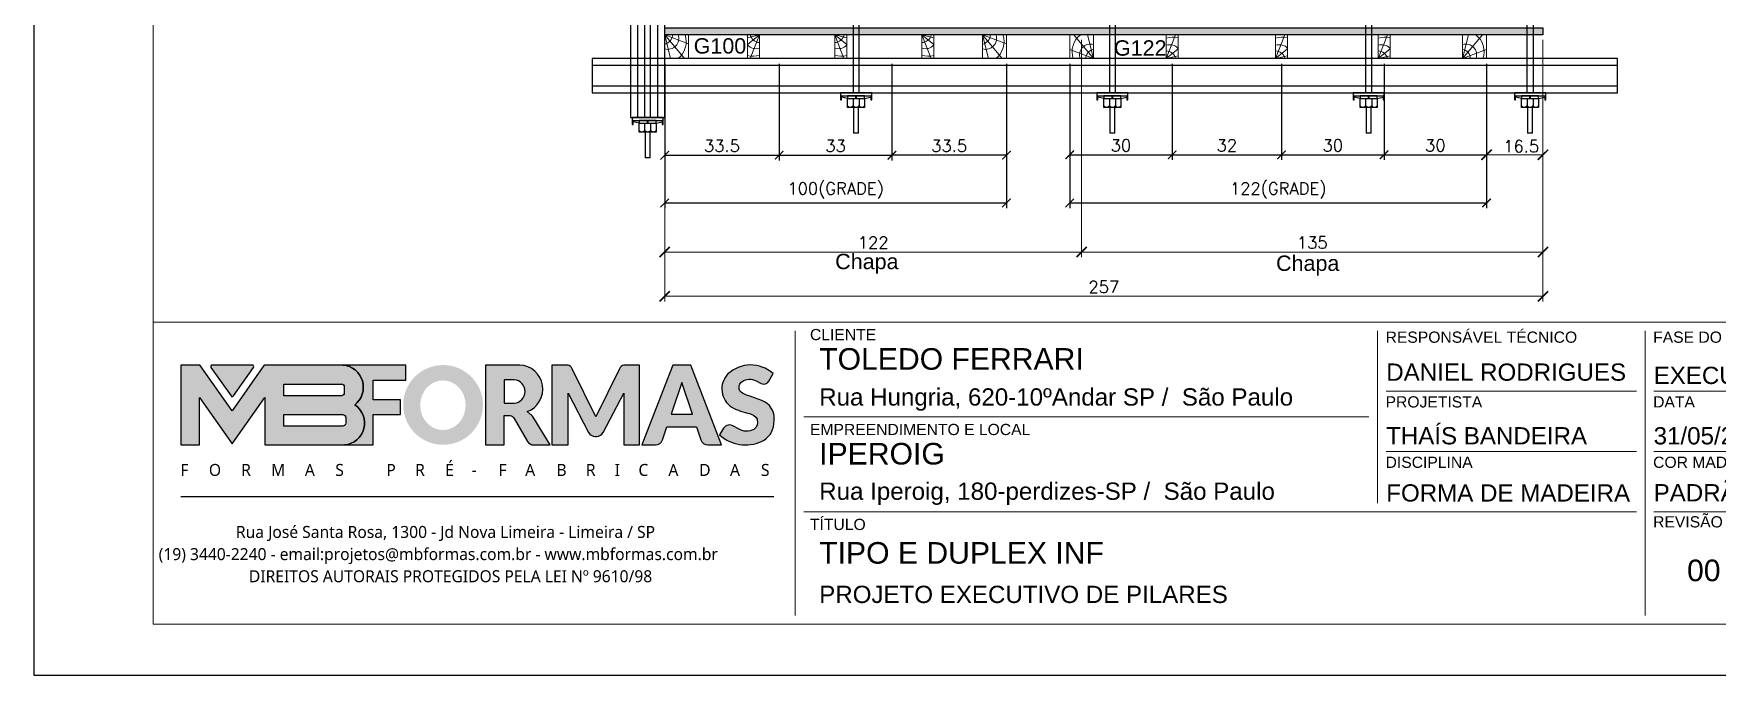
# Model space of a CAD drawing. Extents: x -23436 to 4767, y -3862 to 10024.
# Drawn here: x -15921 to -14936, y 1782 to 2158 of the extents above; entities that cross this region are included whole.
import ezdxf
from ezdxf.enums import TextEntityAlignment as Align

# ---------------------------------------------------------------- set-up
doc = ezdxf.new("R2010")
doc.units = 0
doc.header["$PDMODE"] = 2
doc.header["$PDSIZE"] = 10
doc.linetypes.add('CABLIN', pattern=[0.35, 0.25, -0.1])
doc.layers.get('0').update_dxf_attribs({"lineweight": 13})
doc.layers.get('Defpoints').update_dxf_attribs({"lineweight": 13})
for name, color, linetype in [('Barra de Ancoragem', 20, 'Continuous'), ('CHAPA', 1, 'Continuous'), ('Cota', 4, 'Continuous'), ('Cota Seção (2x)', 4, 'Continuous'), ('Hachura', 252, 'CABLIN'), ('MB Logo', 254, 'Continuous'), ('Perfil Metálico', 224, 'Continuous'), ('TEXTO_GERAL', 7, 'Continuous')]:
    doc.layers.add(name, color=color, linetype=linetype)
for name, color, linetype, lineweight in [('FOLHA MB', 7, 'Continuous', 13), ('Madeira', 100, 'Continuous', 13), ('Texto Seção', 7, 'Continuous', 15)]:
    doc.layers.add(name, color=color, linetype=linetype, lineweight=lineweight)
doc.layers.add('Laje_Perimetro', color=7, linetype='Continuous', plot=False)
doc.styles.add('MB_C01', font='arial.ttf', dxfattribs={"height": 1.3})
doc.styles.add('MB_C02', font='arial.ttf', dxfattribs={"height": 2})
doc.styles.add('MB_C03', font='arial.ttf', dxfattribs={"height": 2.5})
doc.styles.add('MtXpl_Lucida_Sans_Un', font='l_10646.ttf')
doc.styles.add('ROMANS', font='romans.shx')
doc.styles.add('SANSSERIF', font='sas_____.pfb')
doc.dimstyles.new('COTA SECAO', dxfattribs={"dimtxt": 7, "dimasz": 5, "dimexe": 3, "dimexo": 3, "dimgap": 2, "dimtad": 3, "dimdec": 1, "dimlfac": 0.5, "dimzin": 12, "dimdsep": 46, "dimtxsty": 'ROMANS', "dimblk": 'ARCHTICK', "dimcen": 0, "dimclrd": 4, "dimclre": 4, "dimclrt": 1, "dimadec": 1, "dimazin": 3, "dimtfac": 1, "dimtdec": 1, "dimtmove": 0, "dimatfit": 3, "dimldrblk": 'OBLIQUE', "dimfxl": 0, "dimtolj": 1, "dimtzin": 12, "dimarcsym": 0})

# ---------------------------------------------------------------- blocks, each defined once
blk = doc.blocks.new('MB-NOVO')
at = {"layer": 'MB Logo', "linetype": 'Continuous'}
h = blk.add_hatch(color=256, dxfattribs=at)
h.dxf.hatch_style = 1
h.set_gradient(color1=(242, 132, 69), color2=(247, 180, 141), rotation=90, tint=1)
h.paths.add_polyline_path([(-18529.6, 10980.8), (-18475.7, 10980.8, 0.706757), (-18468.7, 11008, 0.681802), (-18476.7, 11034.9), (-18529.4, 11034.9, 0.243712), (-18530.2, 11034.5), (-18551.7, 11003.9), (-18573.3, 11034.5, 0.243712), (-18574.1, 11034.9), (-18586.5, 11034.9), (-18586.5, 10980.8), (-18573.9, 10980.8), (-18573.9, 11012.9), (-18551.7, 10981.5), (-18529.6, 11012.9)])
h.paths.add_polyline_path([(-18516.8, 11014.1), (-18516.8, 11022), (-18477.8, 11022, -0.414214), (-18475.8, 11020), (-18475.8, 11016.1, -0.414214), (-18477.8, 11014.1)], flags=16)
h.paths.add_polyline_path([(-18516.8, 11001.4), (-18476.8, 11001.4, -0.414214), (-18474.8, 10999.4), (-18474.8, 10995.5, -0.414214), (-18476.8, 10993.5), (-18516.8, 10993.5)], flags=16)
at = {"layer": 'MB Logo', "true_color": 0x262626}
h = blk.add_hatch(color=250, dxfattribs=at)
h.dxf.hatch_style = 1
h.paths.add_polyline_path([(-18537.3, 11033.3, 0.60809), (-18538.1, 11034.9), (-18565.3, 11034.9, 0.60809), (-18566.1, 11033.3), (-18552.5, 11014, 0.518202), (-18550.9, 11014)])
h = blk.add_hatch(color=250, dxfattribs=at)
h.dxf.hatch_style = 1
h.paths.add_polyline_path([(-18456.2, 11011.3), (-18456.2, 11024.6), (-18434.2, 11024.6), (-18434.2, 11034.9), (-18476.7, 11034.9, -0.681802), (-18468.7, 11008, -0.706757), (-18475.7, 10980.8), (-18456.2, 10980.8), (-18456.2, 11001.4), (-18437.8, 11001.4), (-18437.8, 11011.3)])
h = blk.add_hatch(color=250, dxfattribs=at)
h.dxf.hatch_style = 1
h.paths.add_polyline_path([(-18435.9, 11007.9, 1), (-18381.9, 11007.9, 1)])
edge = h.paths.add_edge_path(flags=16)
edge.add_ellipse((-18409, 11007.7), major_axis=(0, 16.8), ratio=0.916255, start_angle=0, end_angle=360)
h = blk.add_hatch(color=250, dxfattribs=at)
h.dxf.hatch_style = 1
h.paths.add_polyline_path([(-18357, 11034.9), (-18380.2, 11034.9), (-18380.2, 10980.8), (-18367.6, 10980.8), (-18367.6, 11000.7), (-18363.4, 11000.7, -0.195765), (-18360.9, 10998.9), (-18351.8, 10983.2, 0.261385), (-18347.5, 10980.8), (-18336.4, 10980.8), (-18347.5, 10999, 0.082429), (-18349.6, 11001.5), (-18351.9, 11003.4, 0.81838)])
h.paths.add_polyline_path([(-18360.8, 11009), (-18367.6, 11009), (-18367.6, 11025), (-18360.8, 11025, -0.92578)], flags=16)
h = blk.add_hatch(color=250, dxfattribs=at)
h.dxf.hatch_style = 1
h.paths.add_polyline_path([(-18286.6, 11015.9), (-18286.6, 10980.8), (-18275.8, 10980.8), (-18275.8, 11034.9), (-18286.6, 11034.9, 0.216647), (-18289.4, 11032.4), (-18305.5, 10999.8), (-18321.6, 11032.7, 0.199908), (-18324.3, 11034.9), (-18335.2, 11034.9), (-18335.2, 10980.8), (-18324.3, 10980.8), (-18324.3, 11015.9), (-18310.4, 10989.3, 0.279644), (-18306, 10986.6, 0.340986), (-18300.5, 10989.3)])
h = blk.add_hatch(color=250, dxfattribs=at)
h.dxf.hatch_style = 1
h.paths.add_polyline_path([(-18274.4, 10980.8), (-18265, 10980.8, 0.322517), (-18260.2, 10984.3), (-18257.3, 10993), (-18237.2, 10993), (-18234.3, 10984.3, 0.322517), (-18229.5, 10980.8), (-18220.3, 10980.8), (-18241.2, 11034.9), (-18253.4, 11034.9)])
h.paths.add_polyline_path([(-18254.4, 11001.6), (-18247.3, 11023), (-18240.1, 11001.6)], flags=16)
h = blk.add_hatch(color=250, dxfattribs=at)
h.dxf.hatch_style = 1
h.paths.add_polyline_path([(-18206, 11024, -0.247671), (-18196.9, 11024.3), (-18193.5, 11022.5, 0.40799), (-18188.2, 11024.1), (-18185.4, 11029.1, 0.392837), (-18216.2, 11028.7, 0.467779), (-18213.3, 11006.3, 0.077523), (-18201.2, 11002.1, -0.214206), (-18196.1, 10997.9, -0.284295), (-18198.2, 10991.4, -0.26924), (-18208.8, 10991.6), (-18212.2, 10993.6, 0.407727), (-18219, 10992.1), (-18221.8, 10987.7, 0.296878), (-18193.2, 10983.1, 0.272251), (-18184.9, 10995.3), (-18184.6, 10997.9, 0.348906), (-18193.7, 11011.2), (-18200.4, 11013.5, -0.045018), (-18205.8, 11015.7, -0.618284)])
at = {"layer": 'MB Logo', "linetype": 'Continuous'}
blk.add_line((-18586.5, 10945.9), (-18184.8, 10945.9), dxfattribs=at)
at = {"layer": 'MB Logo', "color": 23, "linetype": 'Continuous', "true_color": 0xf28445}
for points in [[(-18573.3, 11034.5, 0.243712), (-18574.1, 11034.9), (-18586.5, 11034.9), (-18586.5, 10980.8), (-18573.9, 10980.8), (-18573.9, 11012.9), (-18551.7, 10981.5), (-18529.6, 11012.9), (-18529.6, 10980.8), (-18475.7, 10980.8, 0.706757), (-18468.7, 11008, 0.681802), (-18476.7, 11034.9), (-18529.4, 11034.9, 0.243712), (-18530.2, 11034.5), (-18551.7, 11003.9)], [(-18516.8, 11022), (-18477.8, 11022, -0.414214), (-18475.8, 11020), (-18475.8, 11016.1, -0.414214), (-18477.8, 11014.1), (-18516.8, 11014.1)], [(-18516.8, 11001.4), (-18476.8, 11001.4, -0.414214), (-18474.8, 10999.4), (-18474.8, 10995.5, -0.414214), (-18476.8, 10993.5), (-18516.8, 10993.5)]]:
    blk.add_lwpolyline(points, format="xyb", close=True, dxfattribs=at)
at = {"layer": 'MB Logo', "color": 250, "true_color": 0x262626}
for points in [[(-18537.3, 11033.3, 0.60809), (-18538.1, 11034.9), (-18565.3, 11034.9, 0.60809), (-18566.1, 11033.3), (-18552.5, 11014, 0.518202), (-18550.9, 11014)], [(-18437.8, 11011.3), (-18456.2, 11011.3), (-18456.2, 11024.6), (-18434.2, 11024.6), (-18434.2, 11034.9), (-18476.7, 11034.9, -0.681802), (-18468.7, 11008, -0.706757), (-18475.7, 10980.8), (-18456.2, 10980.8), (-18456.2, 11001.4), (-18437.8, 11001.4)], [(-18347.5, 10980.8), (-18336.4, 10980.8), (-18347.5, 10999, 0.082429), (-18349.6, 11001.5), (-18351.9, 11003.4, 0.81838), (-18357, 11034.9), (-18380.2, 11034.9), (-18380.2, 10980.8), (-18367.6, 10980.8), (-18367.6, 11000.7), (-18363.4, 11000.7, -0.209789), (-18360.8, 10998.7), (-18351.8, 10983.2, 0.261385)], [(-18286.6, 11015.9), (-18286.6, 10980.8), (-18275.8, 10980.8), (-18275.8, 11034.9), (-18286.6, 11034.9, 0.216647), (-18289.4, 11032.4), (-18305.5, 10999.8), (-18321.5, 11032.4, 0.216647), (-18324.3, 11034.9), (-18335.2, 11034.9), (-18335.2, 10980.8), (-18324.3, 10980.8), (-18324.3, 11015.9), (-18310.4, 10989.3, 0.279644), (-18306, 10986.6), (-18304.9, 10986.6, 0.279644), (-18300.5, 10989.3)], [(-18265, 10980.8, 0.322517), (-18260.2, 10984.3), (-18257.3, 10993), (-18237.2, 10993), (-18234.3, 10984.3, 0.322517), (-18229.5, 10980.8), (-18220.3, 10980.8), (-18241.2, 11034.9), (-18253.4, 11034.9), (-18274.4, 10980.8)], [(-18206.2, 11015.9, -0.549626), (-18206.4, 11023.8, -0.258723), (-18196.9, 11024.3), (-18193.5, 11022.5, 0.40799), (-18188.2, 11024.1), (-18185.4, 11029.1, 0.392837), (-18216.2, 11028.7, 0.467779), (-18213.3, 11006.3, 0.077523), (-18201.2, 11002.1, -0.203897), (-18196.3, 10998.2), (-18196.1, 10997.8, -0.267611), (-18198, 10991.6), (-18198.5, 10991.3, -0.261145), (-18208.8, 10991.6), (-18212.2, 10993.6, 0.407727), (-18219, 10992.1), (-18221.8, 10987.7, 0.296878), (-18193.2, 10983.1, 0.265963), (-18184.9, 10994.9), (-18184.7, 10997.6, 0.340466), (-18193.1, 11011), (-18200.4, 11013.5, -0.049298)], [(-18367.6, 11009), (-18360.8, 11009, 0.92578), (-18360.8, 11025), (-18367.6, 11025)]]:
    blk.add_lwpolyline(points, format="xyb", close=True, dxfattribs=at)
blk.add_lwpolyline([(-18247.3, 11023), (-18254.4, 11001.6), (-18240.1, 11001.6)], close=True, dxfattribs=at)
at = {"layer": 'MB Logo', "color": 250, "true_color": 0x262626, "style": 'MtXpl_Lucida_Sans_Un'}
for s, height, p in [('É', 8.12, (-18407.5, 10959.8)), ('F', 8.12, (-18586.8, 10959.8)), ('O', 8.12, (-18567.5, 10959.8)), ('R', 8.12, (-18545.6, 10959.8)), ('M', 8.12, (-18525.4, 10959.8)), ('A', 8.12, (-18502.5, 10959.8)), ('S', 8.12, (-18481.9, 10959.8)), ('P', 8.12, (-18447.3, 10959.8)), ('R', 8.12, (-18427.8, 10959.8)), ('-', 8.12, (-18389.6, 10959.8)), ('F', 8.12, (-18371.4, 10959.8)), ('A', 8.12, (-18353.3, 10959.8)), ('B', 8.12, (-18332.1, 10959.8)), ('R', 8.12, (-18312.2, 10959.8)), ('I', 8.12, (-18292.7, 10959.8)), ('C', 8.12, (-18276.6, 10959.8)), ('A', 8.12, (-18256.3, 10959.8)), ('D', 8.12, (-18235.5, 10959.8)), ('A', 8.12, (-18214.6, 10959.8)), ('S', 8.12, (-18193.6, 10959.8)), ('DIREITOS AUTORAIS PROTEGIDOS PELA LEI Nº 9610/98', 8.122, (-18540.4, 10887.8))]:
    blk.add_text(s, height=height, dxfattribs=at).set_placement(p)
at = {"layer": 'MB Logo', "style": 'MtXpl_Lucida_Sans_Un'}
for s, p in [('Rua José Santa Rosa, 1300 - Jd Nova Limeira - Limeira / SP', (-18549.2, 10917.8)), ('(19) 3440-2240 - email:projetos@mbformas.com.br - www.mbformas.com.br', (-18601.5, 10902.8))]:
    blk.add_text(s, height=8.122, dxfattribs=at).set_placement(p)
blk = doc.blocks.new('A$C169d8357')
at = {"layer": 'FOLHA MB', "color": 1}
for p, q in [((1109.82, 356.72), (70, 356.72)), ((445.65, 351.67), (445.65, 184.99)), ((786.55, 351.67), (786.55, 250.65)), ((943.14, 351.67), (943.14, 184.99)), ((938.09, 316.32), (791.61, 316.32)), ((1109.82, 316.32), (948.19, 316.32)), ((781.5, 301.16), (450.7, 301.16)), ((938.09, 280.96), (791.61, 280.96)), ((1109.82, 280.96), (948.19, 280.96)), ((938.09, 245.6), (450.7, 245.6)), ((1109.82, 245.6), (948.19, 245.6))]:
    blk.add_line(p, q, dxfattribs=at)
for points in [[(0, 1199.94), (0, 149.94), (1485.02, 149.94), (1485.02, 1199.94)], [(70, 1169.94), (70, 179.94), (1455.02, 179.94), (1455.02, 1169.94)]]:
    blk.add_lwpolyline(points, close=True, dxfattribs=at)
at = {"layer": 'MB Logo', "xscale": 0.8642040370897565, "yscale": 0.8642040370897565, "zscale": 0.8642040370897565}
blk.add_blockref('MB-NOVO', (16148.65, -9204.85), dxfattribs=at)
at = {"layer": 'FOLHA MB', "color": 6}
for s, height, style, p in [('CLIENTE', 6.566, 'MB_C01', (454.33, 346.12)), ('RESPONSÁVEL TÉCNICO', 6.5663, 'MB_C01', (791.21, 344.6)), ('FASE DO PROJETO', 6.5663, 'MB_C01', (947.79, 344.6)), ('Rua Hungria, 620-10ºAndar SP /  São Paulo', 10.102, 'MB_C02', (459.73, 307.83)), ('PROJETISTA', 6.566, 'MB_C01', (791.21, 306.72)), ('DATA', 6.566, 'MB_C01', (947.79, 306.72)), ('EMPREENDIMENTO E LOCAL', 6.5663, 'MB_C01', (454.33, 290.56)), ('DISCIPLINA', 6.566, 'MB_C01', (791.21, 271.36)), ('COR MADEIRA', 6.5663, 'MB_C01', (947.79, 271.36)), ('Rua Iperoig, 180-perdizes-SP /  São Paulo', 10.102, 'MB_C02', (459.73, 252.69)), ('TÍTULO', 6.566, 'MB_C01', (454.33, 234.99)), ('REVISÃO', 6.566, 'MB_C01', (947.79, 236.51)), ('PROJETO EXECUTIVO DE PILARES', 10.102, 'MB_C02', (459.73, 192.28))]:
    blk.add_text(s, height=height, dxfattribs=dict(at, style=style)).set_placement(p)
at = {"layer": 'FOLHA MB', "color": 5}
for s, height, style, p in [('TOLEDO FERRARI', 12.6276, 'MB_C03', (459.73, 328.83)), ('DANIEL RODRIGUES', 10.102, 'MB_C02', (791.61, 322.38)), ('EXECUTIVO', 10.102, 'MB_C02', (948.09, 320.46)), ('THAÍS BANDEIRA', 10.102, 'MB_C02', (791.51, 285.11)), ('31/05/2023', 10.102, 'MB_C02', (948.09, 285.11)), ('IPEROIG', 12.628, 'MB_C03', (459.73, 273.34)), ('FORMA DE MADEIRA', 10.102, 'MB_C02', (791.61, 251.66)), ('PADRÃO', 10.102, 'MB_C02', (948.09, 251.76)), ('TIPO E DUPLEX INF', 12.6276, 'MB_C03', (459.73, 215.3)), ('00', 12.628, 'MB_C03', (967.63, 205.03))]:
    blk.add_text(s, height=height, dxfattribs=dict(at, style=style)).set_placement(p)
blk = doc.blocks.new('ERTYERTYUYTURTYUTRYU')
at = {"layer": 'Barra de Ancoragem'}
for p, q in [((8963.33, 10873.8), (8963.33, 10855.54)), ((8964.88, 10869.68), (8964.1, 10873.21)), ((8964.88, 10859.66), (8964.1, 10856.13)), ((8985.14, 10863.2), (8985.14, 10866.14))]:
    blk.add_line(p, q, dxfattribs=at)
at = {"layer": 'Barra de Ancoragem', "flags": 128}
for points in [[(8961.54, 10855.54), (8961.54, 10873.8), (8963.33, 10873.8), (8963.33, 10855.54)], [(8963.33, 10873.8), (8965.7, 10873.8), (8965.7, 10873.21), (8963.33, 10873.21)], [(8963.33, 10869.68), (8964.88, 10869.68), (8964.88, 10859.66), (8963.33, 10859.66)], [(8963.33, 10856.13), (8965.7, 10856.13), (8965.7, 10855.54), (8963.33, 10855.54)]]:
    blk.add_lwpolyline(points, close=True, dxfattribs=at)
for points in [[(8964.88, 10859.66), (8970.14, 10859.66), (8970.14, 10869.68), (8964.88, 10869.68)], [(8964.88, 10864.37), (8963.33, 10864.37), (8963.33, 10864.96), (8964.88, 10864.96), (8964.88, 10864.37), (8964.88, 10864.96)], [(8985.14, 10863.2), (8970.14, 10863.2), (8970.14, 10866.14), (8985.14, 10866.14)]]:
    blk.add_lwpolyline(points, dxfattribs=at)
for points in [[(8964.88, 10866.44), (8968.96, 10866.44, 0.729796), (8968.96, 10869.68, 0.729796)], [(8964.88, 10862.9), (8968.96, 10862.9, 0.666667), (8968.96, 10866.44, 0.666667)]]:
    blk.add_lwpolyline(points, format="xyb", dxfattribs=at)
at = {"layer": 'Barra de Ancoragem'}
blk.add_arc((8968.44, 10861.28), 1.7, 287.75636, 72.24364, dxfattribs=at)
blk = doc.blocks.new('PONTALETE')
at = {"layer": 'Madeira'}
for q in [(2.71, 7), (7, 5.76), (7, 1.74)]:
    blk.add_line((0, 0), q, dxfattribs=at)
blk.add_lwpolyline([(0, 0), (7, 0), (7, 7), (0, 7)], close=True, dxfattribs=at)
for centre, radius, start, end in [((2.04, 0.06), 6.23, 37.2818, 109.0913), ((1.09, 0.9), 3.19, 343.603, 109.9847), ((-0.21, -0.78), 3.09, 14.6322, 86.0383)]:
    blk.add_arc(centre, radius, start, end, dxfattribs=at)
blk = doc.blocks.new('MEIO PONTALETE')
at = {"layer": 'Madeira'}
for q in [(2.71, 7), (3.5, 2.88), (3.5, 0.87)]:
    blk.add_line((0, 0), q, dxfattribs=at)
blk.add_lwpolyline([(0, 0), (3.5, 0), (3.5, 7), (0, 7)], close=True, dxfattribs=at)
for centre, radius, start, end in [((2.04, 0.06), 6.23, 76.4499, 109.0913), ((1.09, 0.9), 3.19, 40.9063, 109.9847), ((-0.21, -0.78), 3.09, 14.6322, 86.0383)]:
    blk.add_arc(centre, radius, start, end, dxfattribs=at)
blk = doc.blocks.new('_ArchTick')
at = {"color": 0, "linetype": 'ByBlock', "const_width": 0.15}
blk.add_lwpolyline([(-0.5, -0.5), (0.5, 0.5)], dxfattribs=at)
blk = doc.blocks.new('*D5587')
at = {"layer": 'Cota', "color": 4, "lineweight": -2, "transparency": 16777216}
for p, q in [((-15315.06, 2140.24), (-15315.06, 2083.96)), ((-15255.06, 2140.24), (-15255.06, 2083.96)), ((-15315.06, 2086.96), (-15255.06, 2086.96))]:
    blk.add_line(p, q, dxfattribs=at)
at = {"layer": 'Defpoints', "color": 0, "transparency": 16777216}
for p in [(-15315.06, 2143.24), (-15255.06, 2143.24), (-15255.06, 2086.96)]:
    blk.add_point(p, dxfattribs=at)
at = {"layer": 'Cota', "color": 4, "lineweight": -2, "transparency": 16777216, "xscale": 5, "yscale": 5, "zscale": 5, "rotation": 180}
blk.add_blockref('_ArchTick', (-15315.06, 2086.96), dxfattribs=at)
at = {"layer": 'Cota', "color": 4, "lineweight": -2, "transparency": 16777216, "xscale": 5, "yscale": 5, "zscale": 5}
blk.add_blockref('_ArchTick', (-15255.06, 2086.96), dxfattribs=at)
at = {"layer": 'Cota', "color": 1, "transparency": 16777216, "insert": (-15285.06, 2092.46), "char_height": 7, "attachment_point": 5, "style": 'ROMANS'}
blk.add_mtext('\\A1;30', dxfattribs=at)
blk = doc.blocks.new('_OBLIQUE')
at = {"color": 0, "linetype": 'ByBlock', "lineweight": -2}
for p, q in [((0, 0), (-1, 0)), ((-0.5, -0.5), (0.5, 0.5))]:
    blk.add_line(p, q, dxfattribs=at)
blk = doc.blocks.new('*D5588')
at = {"layer": 'Cota', "color": 4, "lineweight": -2, "transparency": 16777216}
for p, q in [((-15255.06, 2140.24), (-15255.06, 2083.96)), ((-15191.06, 2140.24), (-15191.06, 2083.96)), ((-15255.06, 2086.96), (-15191.06, 2086.96))]:
    blk.add_line(p, q, dxfattribs=at)
at = {"layer": 'Defpoints', "color": 0, "transparency": 16777216}
for p in [(-15255.06, 2143.24), (-15191.06, 2143.24), (-15191.06, 2086.96)]:
    blk.add_point(p, dxfattribs=at)
at = {"layer": 'Cota', "color": 4, "lineweight": -2, "transparency": 16777216, "xscale": 5, "yscale": 5, "zscale": 5, "rotation": 180}
blk.add_blockref('_ArchTick', (-15255.06, 2086.96), dxfattribs=at)
at = {"layer": 'Cota', "color": 4, "lineweight": -2, "transparency": 16777216, "xscale": 5, "yscale": 5, "zscale": 5}
blk.add_blockref('_ArchTick', (-15191.06, 2086.96), dxfattribs=at)
at = {"layer": 'Cota', "color": 1, "transparency": 16777216, "insert": (-15223.06, 2092.46), "char_height": 7, "attachment_point": 5, "style": 'ROMANS'}
blk.add_mtext('\\A1;32', dxfattribs=at)
blk = doc.blocks.new('*D5589')
at = {"layer": 'Cota', "color": 4, "lineweight": -2, "transparency": 16777216}
for p, q in [((-15191.06, 2140.24), (-15191.06, 2083.96)), ((-15131.06, 2140.24), (-15131.06, 2083.96)), ((-15191.06, 2086.96), (-15131.06, 2086.96))]:
    blk.add_line(p, q, dxfattribs=at)
at = {"layer": 'Defpoints', "color": 0, "transparency": 16777216}
for p in [(-15191.06, 2143.24), (-15131.06, 2143.24), (-15131.06, 2086.96)]:
    blk.add_point(p, dxfattribs=at)
at = {"layer": 'Cota', "color": 4, "lineweight": -2, "transparency": 16777216, "xscale": 5, "yscale": 5, "zscale": 5, "rotation": 180}
blk.add_blockref('_ArchTick', (-15191.06, 2086.96), dxfattribs=at)
at = {"layer": 'Cota', "color": 4, "lineweight": -2, "transparency": 16777216, "xscale": 5, "yscale": 5, "zscale": 5}
blk.add_blockref('_ArchTick', (-15131.06, 2086.96), dxfattribs=at)
at = {"layer": 'Cota', "color": 1, "transparency": 16777216, "insert": (-15161.06, 2092.46), "char_height": 7, "attachment_point": 5, "style": 'ROMANS'}
blk.add_mtext('\\A1;30', dxfattribs=at)
blk = doc.blocks.new('*D5590')
at = {"layer": 'Cota', "color": 4, "lineweight": -2, "transparency": 16777216}
for p, q in [((-15131.06, 2140.24), (-15131.06, 2083.96)), ((-15071.06, 2140.24), (-15071.06, 2083.96)), ((-15131.06, 2086.96), (-15071.06, 2086.96))]:
    blk.add_line(p, q, dxfattribs=at)
at = {"layer": 'Defpoints', "color": 0, "transparency": 16777216}
for p in [(-15131.06, 2143.24), (-15071.06, 2143.24), (-15071.06, 2086.96)]:
    blk.add_point(p, dxfattribs=at)
at = {"layer": 'Cota', "color": 4, "lineweight": -2, "transparency": 16777216, "xscale": 5, "yscale": 5, "zscale": 5, "rotation": 180}
blk.add_blockref('_ArchTick', (-15131.06, 2086.96), dxfattribs=at)
at = {"layer": 'Cota', "color": 4, "lineweight": -2, "transparency": 16777216, "xscale": 5, "yscale": 5, "zscale": 5}
blk.add_blockref('_ArchTick', (-15071.06, 2086.96), dxfattribs=at)
at = {"layer": 'Cota', "color": 1, "transparency": 16777216, "insert": (-15101.06, 2092.46), "char_height": 7, "attachment_point": 5, "style": 'ROMANS'}
blk.add_mtext('\\A1;30', dxfattribs=at)
blk = doc.blocks.new('*D5591')
at = {"layer": 'Cota', "color": 4, "lineweight": -2, "transparency": 16777216}
for p, q in [((-15315.06, 2140.24), (-15315.06, 2055.78)), ((-15071.06, 2140.24), (-15071.06, 2055.78)), ((-15315.06, 2058.78), (-15071.06, 2058.78))]:
    blk.add_line(p, q, dxfattribs=at)
at = {"layer": 'Defpoints', "color": 0, "transparency": 16777216}
for p in [(-15315.06, 2143.24), (-15071.06, 2143.24), (-15071.06, 2058.78)]:
    blk.add_point(p, dxfattribs=at)
at = {"layer": 'Cota', "color": 4, "lineweight": -2, "transparency": 16777216, "xscale": 5, "yscale": 5, "zscale": 5, "rotation": 180}
blk.add_blockref('_ArchTick', (-15315.06, 2058.78), dxfattribs=at)
at = {"layer": 'Cota', "color": 4, "lineweight": -2, "transparency": 16777216, "xscale": 5, "yscale": 5, "zscale": 5}
blk.add_blockref('_ArchTick', (-15071.06, 2058.78), dxfattribs=at)
at = {"layer": 'Cota', "color": 1, "transparency": 16777216, "insert": (-15193.06, 2066.11), "char_height": 7, "attachment_point": 5, "style": 'ROMANS'}
blk.add_mtext('\\A1;122(GRADE)', dxfattribs=at)
blk = doc.blocks.new('*D5594')
at = {"layer": 'Cota Seção (2x)', "color": 4, "lineweight": 5, "transparency": 16777216}
for p, q in [((-15552.06, 2154.24), (-15552.06, 2001.11)), ((-15038.06, 2154.24), (-15038.06, 2001.11)), ((-15552.06, 2004.11), (-15038.06, 2004.11))]:
    blk.add_line(p, q, dxfattribs=at)
at = {"layer": 'Defpoints', "color": 0, "transparency": 16777216}
for p in [(-15552.06, 2157.24), (-15038.06, 2157.24), (-15038.06, 2004.11)]:
    blk.add_point(p, dxfattribs=at)
at = {"layer": 'Cota Seção (2x)', "color": 4, "lineweight": 5, "transparency": 16777216, "xscale": 6, "yscale": 6, "zscale": 6, "rotation": 180}
blk.add_blockref('_ArchTick', (-15552.06, 2004.11), dxfattribs=at)
at = {"layer": 'Cota Seção (2x)', "color": 4, "lineweight": 5, "transparency": 16777216, "xscale": 6, "yscale": 6, "zscale": 6}
blk.add_blockref('_ArchTick', (-15038.06, 2004.11), dxfattribs=at)
at = {"layer": 'Cota Seção (2x)', "color": 1, "transparency": 16777216, "insert": (-15295.06, 2009.61), "char_height": 7, "attachment_point": 5, "style": 'ROMANS'}
blk.add_mtext('\\A1;257', dxfattribs=at)
blk = doc.blocks.new('*D5532')
at = {"layer": 'Cota Seção (2x)', "color": 4, "lineweight": 5, "transparency": 16777216}
for p, q in [((-15071.06, 2100.78), (-15071.06, 2083.96)), ((-15038.06, 2100.78), (-15038.06, 2083.96)), ((-15071.06, 2086.96), (-15038.06, 2086.96))]:
    blk.add_line(p, q, dxfattribs=at)
at = {"layer": 'Defpoints', "color": 0, "transparency": 16777216}
for p in [(-15071.06, 2103.78), (-15038.06, 2103.78), (-15038.06, 2086.96)]:
    blk.add_point(p, dxfattribs=at)
at = {"layer": 'Cota Seção (2x)', "color": 4, "lineweight": 5, "transparency": 16777216, "xscale": 6, "yscale": 6, "zscale": 6, "rotation": 180}
blk.add_blockref('_ArchTick', (-15071.06, 2086.96), dxfattribs=at)
at = {"layer": 'Cota Seção (2x)', "color": 4, "lineweight": 5, "transparency": 16777216, "xscale": 6, "yscale": 6, "zscale": 6}
blk.add_blockref('_ArchTick', (-15038.06, 2086.96), dxfattribs=at)
at = {"layer": 'Cota Seção (2x)', "color": 1, "transparency": 16777216, "insert": (-15050.8, 2091.94), "char_height": 7, "width": 10.3333, "attachment_point": 5, "style": 'ROMANS'}
blk.add_mtext('\\A1;16.5', dxfattribs=at)
blk = doc.blocks.new('*D5533')
at = {"layer": 'Cota Seção (2x)', "color": 4, "lineweight": 5, "transparency": 16777216}
for p, q in [((-15308.06, 2154.24), (-15308.06, 2027.05)), ((-15038.06, 2154.24), (-15038.06, 2027.05)), ((-15038.06, 2030.05), (-15308.06, 2030.05))]:
    blk.add_line(p, q, dxfattribs=at)
at = {"layer": 'Defpoints', "color": 0, "transparency": 16777216}
for p in [(-15308.06, 2157.24), (-15038.06, 2157.24), (-15308.06, 2030.05)]:
    blk.add_point(p, dxfattribs=at)
at = {"layer": 'Cota Seção (2x)', "color": 4, "lineweight": 5, "transparency": 16777216, "xscale": 6, "yscale": 6, "zscale": 6, "rotation": 180}
blk.add_blockref('_ArchTick', (-15308.06, 2030.05), dxfattribs=at)
at = {"layer": 'Cota Seção (2x)', "color": 4, "lineweight": 5, "transparency": 16777216, "xscale": 6, "yscale": 6, "zscale": 6}
blk.add_blockref('_ArchTick', (-15038.06, 2030.05), dxfattribs=at)
at = {"layer": 'Cota Seção (2x)', "color": 1, "transparency": 16777216, "insert": (-15173.06, 2035.55), "char_height": 7, "attachment_point": 5, "style": 'ROMANS'}
blk.add_mtext('\\A1;135', dxfattribs=at)
blk = doc.blocks.new('*D5534')
at = {"layer": 'Cota Seção (2x)', "color": 4, "lineweight": 5, "transparency": 16777216}
for p, q in [((-15552.06, 2154.24), (-15552.06, 2027.05)), ((-15308.06, 2050.69), (-15308.06, 2027.05)), ((-15552.06, 2030.05), (-15308.06, 2030.05))]:
    blk.add_line(p, q, dxfattribs=at)
at = {"layer": 'Defpoints', "color": 0, "transparency": 16777216}
for p in [(-15552.06, 2157.24), (-15308.06, 2053.69), (-15308.06, 2030.05)]:
    blk.add_point(p, dxfattribs=at)
at = {"layer": 'Cota Seção (2x)', "color": 4, "lineweight": 5, "transparency": 16777216, "xscale": 6, "yscale": 6, "zscale": 6, "rotation": 180}
blk.add_blockref('_ArchTick', (-15552.06, 2030.05), dxfattribs=at)
at = {"layer": 'Cota Seção (2x)', "color": 4, "lineweight": 5, "transparency": 16777216, "xscale": 6, "yscale": 6, "zscale": 6}
blk.add_blockref('_ArchTick', (-15308.06, 2030.05), dxfattribs=at)
at = {"layer": 'Cota Seção (2x)', "color": 1, "transparency": 16777216, "insert": (-15430.06, 2035.55), "char_height": 7, "attachment_point": 5, "style": 'ROMANS'}
blk.add_mtext('\\A1;122', dxfattribs=at)
blk = doc.blocks.new('*D5147')
at = {"layer": 'Cota', "color": 4, "lineweight": -2, "transparency": 16777216}
for p, q in [((-15552.06, 2140.24), (-15552.06, 2055.78)), ((-15352.06, 2140.24), (-15352.06, 2055.78)), ((-15552.06, 2058.78), (-15352.06, 2058.78))]:
    blk.add_line(p, q, dxfattribs=at)
at = {"layer": 'Defpoints', "color": 0, "transparency": 16777216}
for p in [(-15552.06, 2143.24), (-15352.06, 2143.24), (-15352.06, 2058.78)]:
    blk.add_point(p, dxfattribs=at)
at = {"layer": 'Cota', "color": 4, "lineweight": -2, "transparency": 16777216, "xscale": 5, "yscale": 5, "zscale": 5, "rotation": 180}
blk.add_blockref('_ArchTick', (-15552.06, 2058.78), dxfattribs=at)
at = {"layer": 'Cota', "color": 4, "lineweight": -2, "transparency": 16777216, "xscale": 5, "yscale": 5, "zscale": 5}
blk.add_blockref('_ArchTick', (-15352.06, 2058.78), dxfattribs=at)
at = {"layer": 'Cota', "color": 1, "transparency": 16777216, "insert": (-15452.06, 2066.11), "char_height": 7, "attachment_point": 5, "style": 'ROMANS'}
blk.add_mtext('\\A1;100(GRADE)', dxfattribs=at)
blk = doc.blocks.new('*D5148')
at = {"layer": 'Cota Seção (2x)', "color": 4, "lineweight": -2, "transparency": 16777216}
for p, q in [((-15552.06, 2140.24), (-15552.06, 2083.71)), ((-15485.06, 2140.27), (-15485.06, 2083.71)), ((-15552.06, 2086.71), (-15485.06, 2086.71))]:
    blk.add_line(p, q, dxfattribs=at)
at = {"layer": 'Defpoints', "color": 0, "transparency": 16777216}
for p in [(-15552.06, 2143.24), (-15485.06, 2143.27), (-15485.06, 2086.71)]:
    blk.add_point(p, dxfattribs=at)
at = {"layer": 'Cota Seção (2x)', "color": 4, "lineweight": -2, "transparency": 16777216, "xscale": 5, "yscale": 5, "zscale": 5, "rotation": 180}
blk.add_blockref('_ArchTick', (-15552.06, 2086.71), dxfattribs=at)
at = {"layer": 'Cota Seção (2x)', "color": 4, "lineweight": -2, "transparency": 16777216, "xscale": 5, "yscale": 5, "zscale": 5}
blk.add_blockref('_ArchTick', (-15485.06, 2086.71), dxfattribs=at)
at = {"layer": 'Cota Seção (2x)', "color": 1, "transparency": 16777216, "insert": (-15518.56, 2092.21), "char_height": 7, "attachment_point": 5, "style": 'ROMANS'}
blk.add_mtext('\\A1;33.5', dxfattribs=at)
blk = doc.blocks.new('*D5149')
at = {"layer": 'Cota Seção (2x)', "color": 4, "lineweight": -2, "transparency": 16777216}
for p, q in [((-15419.1, 2140.25), (-15419.1, 2083.71)), ((-15352.06, 2140.24), (-15352.06, 2083.71)), ((-15352.06, 2086.71), (-15419.1, 2086.71))]:
    blk.add_line(p, q, dxfattribs=at)
at = {"layer": 'Defpoints', "color": 0, "transparency": 16777216}
for p in [(-15419.1, 2143.25), (-15352.06, 2143.24), (-15419.1, 2086.71)]:
    blk.add_point(p, dxfattribs=at)
at = {"layer": 'Cota Seção (2x)', "color": 4, "lineweight": -2, "transparency": 16777216, "xscale": 5, "yscale": 5, "zscale": 5, "rotation": 180}
blk.add_blockref('_ArchTick', (-15419.1, 2086.71), dxfattribs=at)
at = {"layer": 'Cota Seção (2x)', "color": 4, "lineweight": -2, "transparency": 16777216, "xscale": 5, "yscale": 5, "zscale": 5}
blk.add_blockref('_ArchTick', (-15352.06, 2086.71), dxfattribs=at)
at = {"layer": 'Cota Seção (2x)', "color": 1, "transparency": 16777216, "insert": (-15385.58, 2092.21), "char_height": 7, "attachment_point": 5, "style": 'ROMANS'}
blk.add_mtext('\\A1;33.5', dxfattribs=at)
blk = doc.blocks.new('*D5150')
at = {"layer": 'Cota Seção (2x)', "color": 4, "lineweight": -2, "transparency": 16777216}
for p, q in [((-15485.06, 2140.24), (-15485.06, 2083.71)), ((-15419.1, 2140.25), (-15419.1, 2083.71)), ((-15485.06, 2086.71), (-15419.1, 2086.71))]:
    blk.add_line(p, q, dxfattribs=at)
at = {"layer": 'Defpoints', "color": 0, "transparency": 16777216}
for p in [(-15485.06, 2143.24), (-15419.1, 2143.25), (-15419.1, 2086.71)]:
    blk.add_point(p, dxfattribs=at)
at = {"layer": 'Cota Seção (2x)', "color": 4, "lineweight": -2, "transparency": 16777216, "xscale": 5, "yscale": 5, "zscale": 5, "rotation": 180}
blk.add_blockref('_ArchTick', (-15485.06, 2086.71), dxfattribs=at)
at = {"layer": 'Cota Seção (2x)', "color": 4, "lineweight": -2, "transparency": 16777216, "xscale": 5, "yscale": 5, "zscale": 5}
blk.add_blockref('_ArchTick', (-15419.1, 2086.71), dxfattribs=at)
at = {"layer": 'Cota Seção (2x)', "color": 1, "transparency": 16777216, "insert": (-15452.08, 2092.21), "char_height": 7, "attachment_point": 5, "style": 'ROMANS'}
blk.add_mtext('\\A1;33', dxfattribs=at)

msp = doc.modelspace()

# ---------------------------------------------------------------- hatches: boundary and pattern name
at = {"layer": 'Hachura'}
h = msp.add_hatch(color=256, dxfattribs=at)
h.dxf.hatch_style = 1
h.paths.add_polyline_path([(-15038.057, 2161.238), (-15038.057, 2157.238), (-15552.057, 2157.238), (-15552.057, 2161.238)])

# ---------------------------------------------------------------- linework, layer by layer
for points in [[(-15552.057, 2143.238), (-15352.057, 2143.238), (-15352.057, 2157.238), (-15552.057, 2157.238)], [(-15315.057, 2157.238), (-15315.057, 2143.238), (-15071.057, 2143.238), (-15071.057, 2157.238)]]:
    msp.add_lwpolyline(points, close=True)
at = {"layer": 'Barra de Ancoragem', "flags": 128}
for points in [[(-15563.833, 2236.838), (-15563.833, 2108.814), (-15560.281, 2108.814), (-15560.281, 2236.838)], [(-15441.833, 2236.838), (-15441.833, 2123.238), (-15438.281, 2123.238), (-15438.281, 2236.838)], [(-15291.833, 2236.838), (-15291.833, 2123.238), (-15288.281, 2123.238), (-15288.281, 2236.838)], [(-15141.833, 2236.838), (-15141.833, 2123.238), (-15138.281, 2123.238), (-15138.281, 2236.838)], [(-15047.372, 2123.238), (-15047.372, 2194.039), (-15043.821, 2194.039), (-15043.821, 2123.238)]]:
    msp.add_lwpolyline(points, close=True, dxfattribs=at)
at = {"layer": 'CHAPA'}
msp.add_lwpolyline([(-15038.057, 2161.238), (-15038.057, 2157.238), (-15552.057, 2157.238), (-15552.057, 2161.238)], close=True, dxfattribs=at)
at = {"layer": 'Laje_Perimetro'}
msp.add_lwpolyline([(-14436.356, 2832.259), (-15921.377, 2832.259), (-15921.377, 1782.259), (-14436.356, 1782.259)], close=True, dxfattribs=at)
at = {"layer": 'Perfil Metálico'}
for points in [[(-15572.057, 2108.814), (-15552.057, 2108.814), (-15552.057, 2236.838), (-15572.057, 2236.838)], [(-15556.057, 2236.838), (-15568.057, 2236.838), (-15568.057, 2108.814), (-15556.057, 2108.814)], [(-14994.479, 2123.238), (-14994.479, 2143.238), (-15594.455, 2143.238), (-15594.455, 2123.238)], [(-15594.455, 2139.238), (-15594.455, 2127.238), (-14994.479, 2127.238), (-14994.479, 2139.238)]]:
    msp.add_lwpolyline(points, close=True, dxfattribs=at)

# ---------------------------------------------------------------- block references
at = {"xscale": -1, "rotation": 90}
for p in [(-4575.388, 11084.783), (-4425.388, 11084.783), (-4275.388, 11084.783), (-4180.928, 11084.783), (-4697.388, 11070.359)]:
    msp.add_blockref('ERTYERTYUYTURTYUTRYU', p, dxfattribs=at)
at = {"layer": 'Madeira'}
for name, p, xscale, yscale, zscale, rotation in [('PONTALETE', (-15552.057, 2157.238), 2, 2, 2, 269.9999999999999), ('MEIO PONTALETE', (-15496.557, 2157.238), 1.999999997962732, 1.999999997962732, 1.999999997962732, 179.9999999999999), ('MEIO PONTALETE', (-15452.557, 2157.238), -1.999999997962732, 1.999999997962732, 1.999999997962732, 180), ('MEIO PONTALETE', (-15401.557, 2157.238), -1.999999997962732, 1.999999997962732, 1.999999997962732, 180), ('PONTALETE', (-15366.015, 2157.238), 2, 2, 2, 269.9999999999999), ('PONTALETE', (-15301.057, 2143.238), 2, 2, 2, 89.99999999999993), ('PONTALETE', (-15085.057, 2143.238), -2, 2, 2, 270.0000000000001)]:
    msp.add_blockref(name, p, dxfattribs=dict(at, xscale=xscale, yscale=yscale, zscale=zscale, rotation=rotation))
at = {"layer": 'Madeira', "xscale": 1.999999997962732, "yscale": 1.999999997962732, "zscale": 1.999999997962732}
for p in [(-15258.557, 2143.238), (-15194.557, 2143.238), (-15134.557, 2143.238)]:
    msp.add_blockref('MEIO PONTALETE', p, dxfattribs=at)
at = {"layer": 'MB Logo'}
msp.add_blockref('A$C169d8357', (-15921.377, 1632.321), dxfattribs=at)

# ---------------------------------------------------------------- texts
at = {"layer": 'Texto Seção', "color": 0, "linetype": 'Continuous', "style": 'SANSSERIF'}
for s, p in [('G100', (-15535.09, 2150.696)), ('G122', (-15289.125, 2149.479))]:
    msp.add_text(s, height=9, dxfattribs=at).set_placement(p, align=Align.MIDDLE_LEFT)
at = {"layer": 'TEXTO_GERAL', "color": 0, "linetype": 'Continuous', "style": 'SANSSERIF'}
for p in [(-15452.277, 2024.508), (-15194.26, 2023.486)]:
    msp.add_text('Chapa', height=9, dxfattribs=at).set_placement(p, align=Align.MIDDLE_LEFT)

# ---------------------------------------------------------------- dimensions: what is measured, and where the dimension line sits
at = {"layer": 'Cota'}
for base, p1, p2, picture, middle in [((-15352.057, 2058.781), (-15552.057, 2143.238), (-15352.057, 2143.238), '*D5147', (-15452.057, 2066.114)), ((-15071.057, 2058.781), (-15315.057, 2143.238), (-15071.057, 2143.238), '*D5591', (-15193.057, 2066.114))]:
    dim = msp.add_linear_dim(base=base, p1=p1, p2=p2, text='<>(GRADE)', dimstyle='COTA SECAO', dxfattribs=at)
    dim.commit()
    dim.dimension.update_dxf_attribs({"geometry": picture, "text_midpoint": middle})
for base, p1, p2, picture, middle in [((-15255.057, 2086.958), (-15315.057, 2143.238), (-15255.057, 2143.238), '*D5587', (-15285.057, 2092.458)), ((-15191.057, 2086.958), (-15255.057, 2143.238), (-15191.057, 2143.238), '*D5588', (-15223.057, 2092.458)), ((-15131.057, 2086.958), (-15191.057, 2143.238), (-15131.057, 2143.238), '*D5589', (-15161.057, 2092.458)), ((-15071.057, 2086.958), (-15131.057, 2143.238), (-15071.057, 2143.238), '*D5590', (-15101.057, 2092.458))]:
    dim = msp.add_linear_dim(base=base, p1=p1, p2=p2, dimstyle='COTA SECAO', dxfattribs=at)
    dim.commit()
    dim.dimension.update_dxf_attribs({"geometry": picture, "text_midpoint": middle})
at = {"layer": 'Cota Seção (2x)'}
for base, p1, p2, picture, middle in [((-15038.057, 2004.107), (-15552.057, 2157.238), (-15038.057, 2157.238), '*D5594', (-15295.057, 2009.607)), ((-15308.057, 2030.052), (-15552.057, 2157.238), (-15308.057, 2053.688), '*D5534', (-15430.057, 2035.552)), ((-15308.057, 2030.052), (-15038.057, 2157.238), (-15308.057, 2157.238), '*D5533', (-15173.057, 2035.552))]:
    dim = msp.add_linear_dim(base=base, p1=p1, p2=p2, dimstyle='COTA SECAO', override={"dimasz": 6, "dimdec": 2, "dimblk1": 'ArchTick', "dimblk2": 'ArchTick', "dimsah": 1, "dimtmove": 1, "dimlwd": 5, "dimlwe": 5}, dxfattribs=at)
    dim.commit()
    dim.dimension.update_dxf_attribs({"geometry": picture, "text_midpoint": middle})
for base, p1, p2, picture, middle in [((-15485.057, 2086.707), (-15552.057, 2143.238), (-15485.057, 2143.266), '*D5148', (-15518.557, 2092.207)), ((-15419.098, 2086.707), (-15485.057, 2143.238), (-15419.098, 2143.253), '*D5150', (-15452.078, 2092.207)), ((-15419.098, 2086.707), (-15352.057, 2143.238), (-15419.098, 2143.253), '*D5149', (-15385.578, 2092.207))]:
    dim = msp.add_linear_dim(base=base, p1=p1, p2=p2, dimstyle='COTA SECAO', dxfattribs=at)
    dim.commit()
    dim.dimension.update_dxf_attribs({"geometry": picture, "text_midpoint": middle})
dim = msp.add_linear_dim(base=(-15038.057, 2086.958), p1=(-15071.057, 2103.778), p2=(-15038.057, 2103.778), text='16.5', dimstyle='COTA SECAO', override={"dimasz": 6, "dimdec": 2, "dimblk1": 'ArchTick', "dimblk2": 'ArchTick', "dimsah": 1, "dimtmove": 1, "dimlwd": 5, "dimlwe": 5}, dxfattribs=at)
dim.commit()
dim.dimension.update_dxf_attribs({"geometry": '*D5532', "text_midpoint": (-15050.797, 2086.439), "dimtype": 160})

doc.saveas('drawing.dxf')
